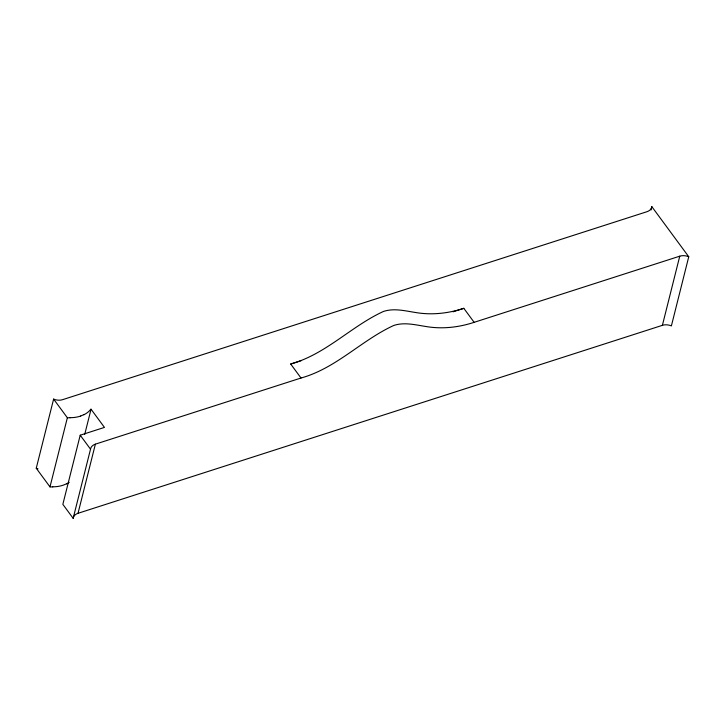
<?xml version="1.0" encoding="UTF-8"?>
<svg xmlns="http://www.w3.org/2000/svg" width="725" height="725" viewBox="0 0 725 725"><rect width="100%" height="100%" fill="white"/><g stroke="black" fill="none" stroke-linecap="round" stroke-linejoin="round"><path stroke-width="1.09" d="M52.771 486.937L49.989 486.892L36.25 468.241L53.614 399.103A10.223 7.332 14.1 0 0 62.604 399.674L646.981 211.7A10.223 7.332 14.1 0 0 651.847 206.67L688.75 256.759L671.386 325.897A10.223 7.332 14.1 0 0 662.396 325.326L78.019 513.3A10.223 7.332 14.1 0 0 73.153 518.33L62.848 504.337L80.212 435.199L104.454 427.406L91.051 409.217L84.707 434.456M49.989 486.892L67.362 417.754L53.614 399.103M73.153 518.33L90.525 449.183A10.223 7.332 14.1 0 1 95.383 444.153L301.011 378.015C336.101 368.309 361.431 340.27 393.784 325.452C404.287 321.963 415.298 324.863 425.847 326.495C441.987 329.277 458.644 327.437 474.141 322.326L679.76 256.179A10.223 7.332 14.1 0 1 688.75 256.759M78.019 513.3L95.383 444.153M651.014 209.969L651.847 206.67M662.396 325.326L679.76 256.179M83.892 414.664L80.683 415.996M66.519 483.811L63.32 485.134A28.248 20.255 14.1 0 1 52.753 486.81M301.011 378.015L290.689 364.013C325.788 354.308 351.108 326.268 383.462 311.451C393.965 307.962 404.985 310.862 415.525 312.502C431.665 315.275 448.322 313.436 463.819 308.324L474.141 322.326M290.689 364.013L301.509 360.533M452.998 311.804L463.819 308.324M70.144 417.799L67.362 417.754M80.212 435.199L90.525 449.183M90.906 409.145A28.175 20.2 14.1 0 1 83.946 414.718M69.21 482.333A28.175 20.2 14.1 0 1 66.582 483.865M80.729 416.05A28.248 20.255 14.1 0 1 70.117 417.673M37.999 468.848A10.223 7.332 14.1 0 1 36.25 468.241"/></g></svg>
